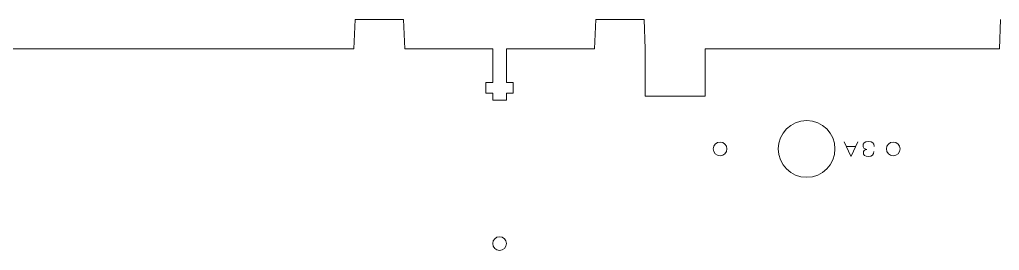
# Model space of a CAD drawing. Header units: millimetres. Extents: x 24 to 1189, y 23 to 872.
# Drawn here: x 516.4 to 679.3, y 833.9 to 872.4 of the extents above; entities that cross this region are included whole.
import ezdxf

# ---------------------------------------------------------------- set-up
doc = ezdxf.new("R2010")
doc.units = ezdxf.units.MM
for name, color, linetype, lineweight, true_color in [('New Bottom board', 1, 'CONTINUOUS', 0, 0xff0000), ('New Bottom Board Text', 5, 'CONTINUOUS', 0, 0x0000ff), ('New Right B Arm', 1, 'CONTINUOUS', 0, 0xff0000)]:
    doc.layers.add(name, color=color, linetype=linetype, lineweight=lineweight, true_color=true_color)

msp = doc.modelspace()

# ---------------------------------------------------------------- linework, layer by layer
at = {"layer": 'New Bottom board', "color": 1, "true_color": 0xff0000}
for p, q in [((571.97, 867.5), (572.17, 872.37)), ((572.17, 872.37), (580.21, 872.37)), ((580.21, 872.37), (580.41, 867.5)), ((611.99, 867.5), (612.19, 872.37)), ((612.19, 872.37), (620.21, 872.37)), ((620.21, 872.37), (620.41, 867.5)), ((679.31, 867.5), (679.51, 872.37)), ((513.08, 867.5), (571.97, 867.5)), ((580.41, 867.5), (595.04, 867.5)), ((595.04, 867.5), (595.04, 861.89)), ((597.33, 861.89), (597.33, 867.5)), ((597.33, 867.5), (611.99, 867.5)), ((595.04, 861.89), (593.92, 861.89)), ((593.92, 861.89), (593.92, 860.13)), ((598.45, 861.89), (597.33, 861.89)), ((598.45, 860.13), (598.45, 861.89)), ((593.92, 860.13), (595.04, 860.13)), ((595.04, 860.13), (595.04, 858.97)), ((595.04, 858.97), (597.33, 858.97)), ((597.33, 858.97), (597.33, 860.13)), ((597.33, 860.13), (598.45, 860.13))]:
    msp.add_line(p, q, dxfattribs=at)
for points in [[(631.72, 850.83), (631.72, 850.83)], [(642.54, 850.83), (642.54, 850.83)], [(660.52, 850.83), (660.52, 850.83)], [(595.05, 835.07), (595.05, 835.07)]]:
    msp.add_lwpolyline(points, dxfattribs=at)
for points in [[(647.26, 855.55), (644.65, 855.55), (642.54, 853.44), (642.54, 850.83)], [(651.97, 850.83), (651.97, 853.44), (649.86, 855.55), (647.26, 855.55)], [(632.86, 851.97), (632.23, 851.97), (631.72, 851.46), (631.72, 850.83)], [(631.72, 850.83), (631.72, 850.2), (632.23, 849.69), (632.86, 849.69)], [(633.99, 850.83), (633.99, 851.46), (633.48, 851.97), (632.86, 851.97)], [(632.86, 849.69), (633.48, 849.69), (633.99, 850.2), (633.99, 850.83)], [(642.54, 850.83), (642.54, 848.22), (644.65, 846.11), (647.26, 846.11)], [(647.26, 846.11), (649.86, 846.11), (651.97, 848.22), (651.97, 850.83)], [(661.66, 851.97), (661.03, 851.97), (660.52, 851.46), (660.52, 850.83)], [(660.52, 850.83), (660.52, 850.2), (661.03, 849.69), (661.66, 849.69)], [(662.79, 850.83), (662.79, 851.46), (662.28, 851.97), (661.66, 851.97)], [(661.66, 849.69), (662.28, 849.69), (662.79, 850.2), (662.79, 850.83)], [(596.19, 836.21), (595.56, 836.21), (595.05, 835.7), (595.05, 835.07)], [(597.33, 835.07), (597.33, 835.7), (596.82, 836.21), (596.19, 836.21)], [(595.05, 835.07), (595.05, 834.44), (595.56, 833.93), (596.19, 833.93)], [(596.19, 833.93), (596.82, 833.93), (597.33, 834.44), (597.33, 835.07)]]:
    msp.add_open_spline(points, degree=3, dxfattribs=at)
at = {"layer": 'New Bottom Board Text', "color": 5, "true_color": 0x0000ff}
for points in [[(655.78, 852.04), (654.67, 849.62), (654.58, 849.62), (653.47, 852.04)], [(653.84, 851.24), (655.42, 851.24)], [(657.25, 850.74), (657.25, 850.75)]]:
    msp.add_lwpolyline(points, dxfattribs=at)
for points in [[(656.64, 851.39), (656.64, 851.65), (656.81, 852.08), (657.56, 852.08)], [(657.25, 850.75), (656.79, 850.8), (656.64, 851.07), (656.64, 851.39)], [(656.69, 850.21), (656.69, 850.44), (656.83, 850.7), (657.25, 850.74)], [(657.56, 852.08), (658.19, 852.08), (658.48, 851.76), (658.48, 851.29)], [(658.48, 851.29), (658.48, 851.27), (658.48, 851.24), (658.48, 851.22)], [(657.51, 849.58), (656.94, 849.58), (656.69, 849.84), (656.69, 850.21)], [(658.41, 850.39), (658.39, 849.89), (658.18, 849.58), (657.51, 849.58)]]:
    msp.add_open_spline(points, degree=3, dxfattribs=at)
at = {"layer": 'New Right B Arm'}
for p, q in [((620.41, 867.5), (620.41, 859.61)), ((630.37, 859.61), (630.37, 867.5)), ((630.37, 867.5), (679.31, 867.5)), ((620.41, 859.61), (630.37, 859.61))]:
    msp.add_line(p, q, dxfattribs=at)

doc.saveas('drawing.dxf')
